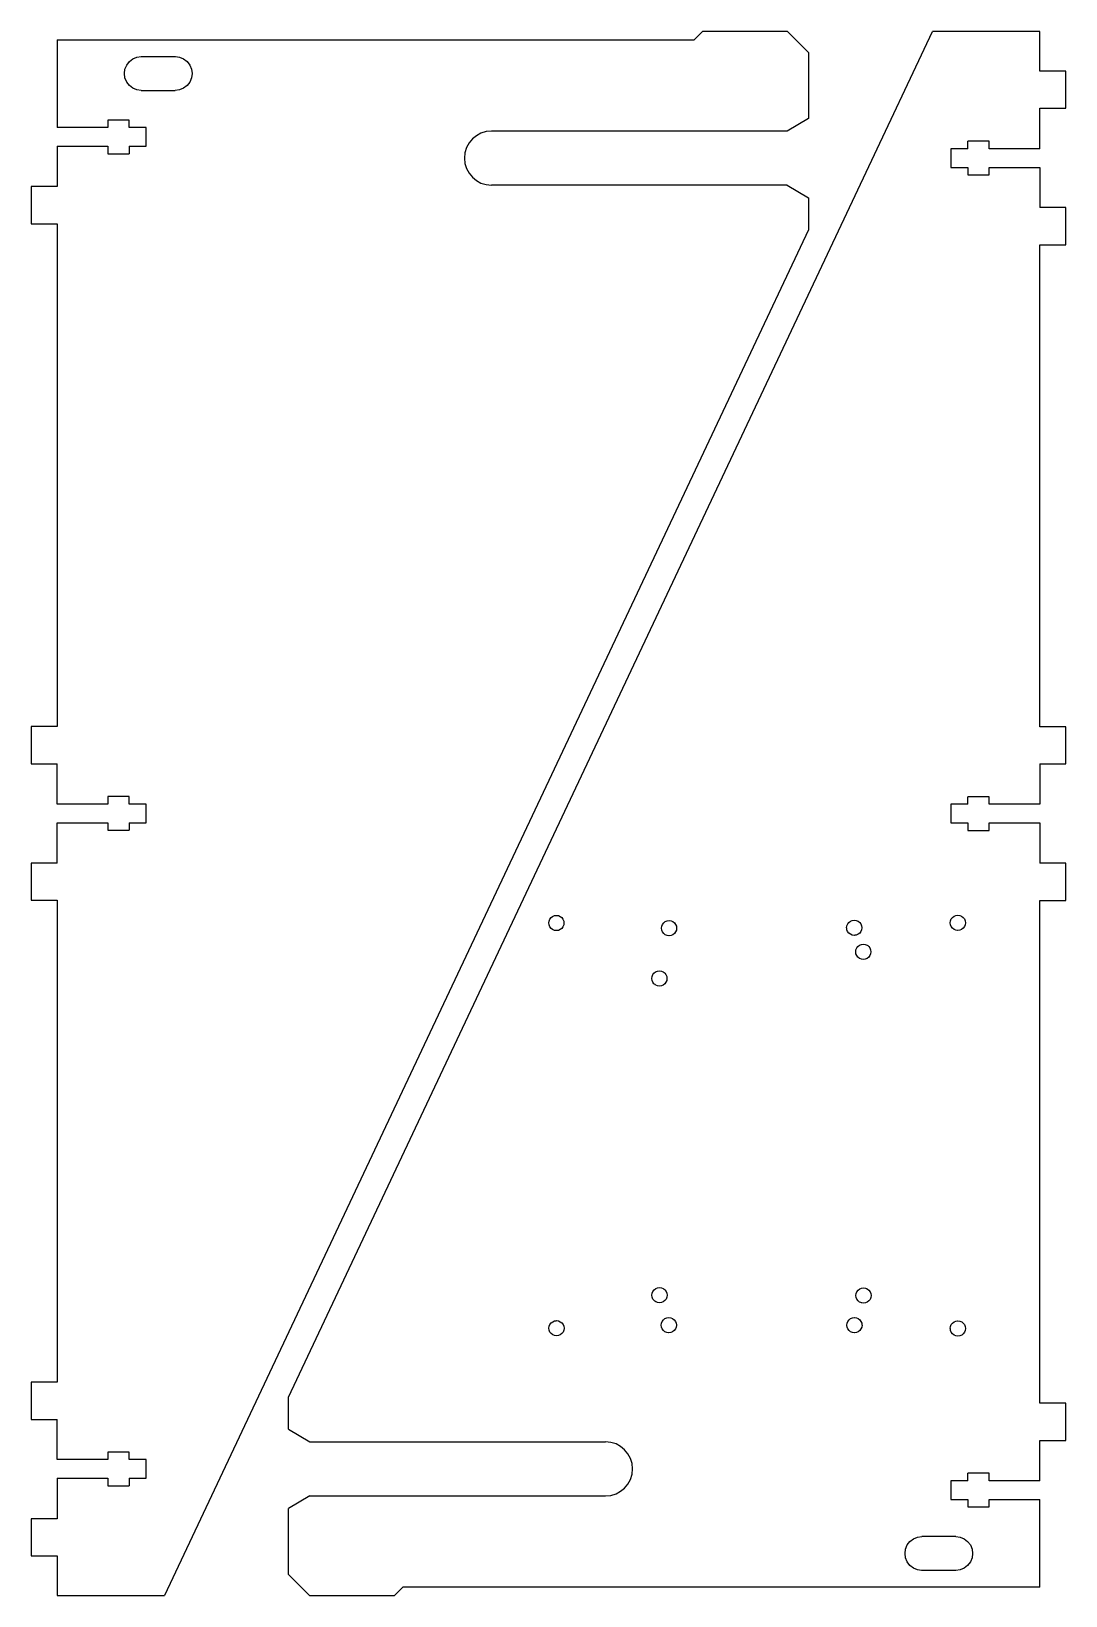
# Model space of a CAD drawing. Header units: inches. Extents: x -310 to 335, y -185 to 185.
# Drawn here: x 90.3 to 335.1, y -185 to 185 of the extents above; entities that cross this region are included whole.
import ezdxf

# ---------------------------------------------------------------- set-up
doc = ezdxf.new("R2010")
doc.units = ezdxf.units.IN
doc.header["$MEASUREMENT"] = 0

msp = doc.modelspace()

# ---------------------------------------------------------------- linework, layer by layer
for p, q in [((96.44, 183.03), (96.44, 162.24)), ((96.44, 183.03), (247.24, 183.03)), ((151.23, -138.03), (303.63, 184.97)), ((247.24, 183.03), (249.24, 185.03)), ((249.24, 185.03), (269.24, 185.03)), ((269.24, 185.03), (274.24, 180.03)), ((329.03, 184.97), (303.63, 184.97)), ((329.03, 175.61), (329.03, 184.97)), ((112.92, 177.03), (113.55, 177.86)), ((113.55, 177.86), (114.38, 178.5)), ((114.38, 178.5), (115.34, 178.9)), ((115.34, 178.9), (116.38, 179.03)), ((116.38, 179.03), (124.44, 179.03)), ((124.44, 179.03), (125.41, 178.9)), ((125.41, 178.9), (126.38, 178.5)), ((126.38, 178.5), (127.2, 177.86)), ((127.2, 177.86), (127.84, 177.03)), ((274.24, 180.03), (274.24, 164.43)), ((112.38, 175.03), (112.52, 176.07)), ((112.52, 174), (112.38, 175.03)), ((112.52, 176.07), (112.92, 177.03)), ((112.92, 173.03), (112.52, 174)), ((127.84, 177.03), (128.24, 176.07)), ((128.24, 174), (127.84, 173.03)), ((128.24, 176.07), (128.38, 175.03)), ((128.38, 175.03), (128.24, 174)), ((335.13, 175.61), (329.03, 175.61)), ((335.13, 166.81), (335.13, 175.61)), ((113.55, 172.2), (112.92, 173.03)), ((114.38, 171.57), (113.55, 172.2)), ((115.34, 171.17), (114.38, 171.57)), ((116.38, 171.03), (115.34, 171.17)), ((116.38, 171.03), (124.38, 171.03)), ((125.41, 171.17), (124.38, 171.03)), ((126.38, 171.57), (125.41, 171.17)), ((127.2, 172.2), (126.38, 171.57)), ((127.84, 173.03), (127.2, 172.2)), ((329.03, 166.81), (335.13, 166.81)), ((329.03, 157.25), (329.03, 166.81)), ((108.44, 164.04), (108.44, 162.24)), ((113.54, 164.04), (108.44, 164.04)), ((113.54, 162.24), (113.54, 164.04)), ((274.24, 164.43), (269.24, 161.43)), ((108.44, 162.24), (96.44, 162.24)), ((117.54, 162.24), (113.54, 162.24)), ((117.54, 157.84), (117.54, 162.24)), ((269.24, 161.43), (199.24, 161.43)), ((96.44, 157.84), (96.44, 148.28)), ((96.44, 157.84), (108.44, 157.84)), ((108.44, 157.84), (108.44, 156.04)), ((108.44, 156.04), (113.54, 156.04)), ((113.54, 157.84), (117.54, 157.84)), ((113.54, 157.84), (113.54, 156.04)), ((307.93, 157.25), (307.93, 152.85)), ((311.93, 157.25), (307.93, 157.25)), ((311.93, 157.25), (311.93, 159.05)), ((317.03, 159.05), (311.93, 159.05)), ((317.03, 157.25), (317.03, 159.05)), ((329.03, 157.25), (317.03, 157.25)), ((307.93, 152.85), (311.93, 152.85)), ((311.93, 152.85), (311.93, 151.05)), ((317.03, 152.85), (329.03, 152.85)), ((317.03, 151.05), (317.03, 152.85)), ((329.03, 152.85), (329.03, 143.31)), ((96.44, 148.28), (90.34, 148.28)), ((90.34, 148.28), (90.34, 139.48)), ((269.24, 148.63), (199.24, 148.63)), ((269.24, 148.63), (274.24, 145.63)), ((311.93, 151.05), (317.03, 151.05)), ((274.24, 145.63), (274.24, 138.03)), ((335.13, 143.31), (329.03, 143.31)), ((335.13, 134.51), (335.13, 143.31)), ((90.34, 139.48), (96.44, 139.48)), ((96.44, 139.48), (96.44, 20.58)), ((274.24, 138.03), (121.84, -184.97)), ((329.03, 20.52), (329.03, 134.51)), ((329.03, 134.51), (335.13, 134.51)), ((96.44, 20.58), (90.34, 20.58)), ((90.34, 20.58), (90.34, 11.78)), ((335.13, 20.52), (329.03, 20.52)), ((335.13, 11.72), (335.13, 20.52)), ((90.34, 11.78), (96.44, 11.78)), ((96.44, 2.23), (96.44, 11.78)), ((329.03, 11.72), (329.03, 2.17)), ((329.03, 11.72), (335.13, 11.72)), ((113.54, 4.03), (108.44, 4.03)), ((108.44, 4.03), (108.44, 2.23)), ((113.54, 2.23), (113.54, 4.03)), ((311.93, 2.17), (311.93, 3.97)), ((317.03, 3.97), (311.93, 3.97)), ((317.03, 2.17), (317.03, 3.97)), ((108.44, 2.23), (96.44, 2.23)), ((117.54, 2.23), (113.54, 2.23)), ((117.54, -2.17), (117.54, 2.23)), ((307.93, 2.17), (307.93, -2.23)), ((311.93, 2.17), (307.93, 2.17)), ((329.03, 2.17), (317.03, 2.17)), ((96.44, -2.17), (108.44, -2.17)), ((96.44, -11.72), (96.44, -2.17)), ((108.44, -2.17), (108.44, -3.97)), ((113.54, -2.17), (117.54, -2.17)), ((113.54, -2.17), (113.54, -3.97)), ((307.93, -2.23), (311.93, -2.23)), ((311.93, -2.23), (311.93, -4.03)), ((317.03, -4.03), (317.03, -2.23)), ((317.03, -2.23), (329.03, -2.23)), ((329.03, -2.23), (329.03, -11.78)), ((108.44, -3.97), (113.54, -3.97)), ((311.93, -4.03), (317.03, -4.03)), ((96.44, -11.72), (90.34, -11.72)), ((90.34, -11.72), (90.34, -20.52)), ((335.13, -11.78), (329.03, -11.78)), ((335.13, -20.58), (335.13, -11.78)), ((90.34, -20.52), (96.44, -20.52)), ((96.44, -20.52), (96.44, -134.51)), ((329.03, -139.48), (329.03, -20.58)), ((329.03, -20.58), (335.13, -20.58)), ((212.8, -25.9), (212.87, -25.43)), ((212.87, -26.36), (212.8, -25.9)), ((212.87, -25.43), (213.05, -25)), ((213.05, -25), (213.33, -24.63)), ((213.33, -24.63), (213.7, -24.34)), ((213.7, -24.34), (214.14, -24.16)), ((214.14, -24.16), (214.6, -24.1)), ((214.6, -24.1), (215.07, -24.16)), ((215.07, -24.16), (215.5, -24.34)), ((215.5, -24.34), (215.88, -24.63)), ((215.88, -24.63), (216.16, -25)), ((216.16, -25), (216.34, -25.43)), ((216.34, -25.43), (216.4, -25.84)), ((216.4, -25.9), (216.34, -26.36)), ((216.4, -25.84), (216.4, -25.9)), ((239.7, -26.22), (239.99, -25.85)), ((239.99, -25.85), (240.36, -25.56)), ((240.36, -25.56), (240.79, -25.38)), ((240.79, -25.38), (241.26, -25.32)), ((241.26, -25.32), (241.73, -25.38)), ((241.73, -25.38), (242.16, -25.56)), ((242.16, -25.56), (242.53, -25.85)), ((242.53, -25.85), (242.82, -26.22)), ((283.54, -26.13), (283.82, -25.75)), ((283.82, -25.75), (284.19, -25.47)), ((284.19, -25.47), (284.63, -25.29)), ((284.63, -25.29), (285.09, -25.23)), ((285.09, -25.23), (285.56, -25.29)), ((285.56, -25.29), (285.99, -25.47)), ((285.99, -25.47), (286.37, -25.75)), ((286.37, -25.75), (286.65, -26.13)), ((307.8, -25.85), (307.86, -25.39)), ((307.86, -26.32), (307.8, -25.85)), ((307.86, -25.39), (308.04, -24.95)), ((308.04, -24.95), (308.32, -24.58)), ((308.32, -24.58), (308.7, -24.29)), ((308.7, -24.29), (309.13, -24.11)), ((309.13, -24.11), (309.6, -24.05)), ((309.6, -24.05), (310.06, -24.11)), ((310.06, -24.11), (310.5, -24.29)), ((310.5, -24.29), (310.87, -24.58)), ((310.87, -24.58), (311.16, -24.95)), ((311.16, -24.95), (311.34, -25.39)), ((311.34, -25.39), (311.4, -25.85)), ((311.4, -25.85), (311.34, -26.32)), ((213.04, -26.8), (212.87, -26.36)), ((213.33, -27.17), (213.04, -26.8)), ((213.7, -27.46), (213.33, -27.17)), ((214.14, -27.64), (213.7, -27.46)), ((214.55, -27.69), (214.14, -27.64)), ((214.6, -27.7), (214.55, -27.69)), ((215.07, -27.64), (214.6, -27.7)), ((215.5, -27.46), (215.07, -27.64)), ((215.88, -27.17), (215.5, -27.46)), ((216.16, -26.8), (215.88, -27.17)), ((216.34, -26.36), (216.16, -26.8)), ((239.46, -27.12), (239.52, -26.65)), ((239.52, -27.58), (239.46, -27.12)), ((239.52, -26.65), (239.7, -26.22)), ((239.7, -28.02), (239.52, -27.58)), ((239.99, -28.39), (239.7, -28.02)), ((240.36, -28.68), (239.99, -28.39)), ((240.79, -28.86), (240.36, -28.68)), ((241.2, -28.91), (240.79, -28.86)), ((241.26, -28.92), (241.2, -28.91)), ((241.73, -28.86), (241.26, -28.92)), ((242.16, -28.68), (241.73, -28.86)), ((242.53, -28.39), (242.16, -28.68)), ((242.82, -28.02), (242.53, -28.39)), ((242.82, -26.22), (243, -26.65)), ((243, -27.58), (242.82, -28.02)), ((243, -26.65), (243.05, -27.06)), ((243.06, -27.12), (243, -27.58)), ((243.05, -27.06), (243.06, -27.12)), ((283.29, -27.03), (283.36, -26.56)), ((283.3, -27.08), (283.29, -27.03)), ((283.36, -27.49), (283.3, -27.08)), ((283.36, -26.56), (283.54, -26.13)), ((283.53, -27.93), (283.36, -27.49)), ((283.82, -28.3), (283.53, -27.93)), ((284.19, -28.58), (283.82, -28.3)), ((284.63, -28.76), (284.19, -28.58)), ((285.04, -28.82), (284.63, -28.76)), ((285.09, -28.83), (285.04, -28.82)), ((285.2, -28.81), (285.09, -28.83)), ((285.56, -28.76), (285.2, -28.81)), ((285.99, -28.58), (285.56, -28.76)), ((286.37, -28.3), (285.99, -28.58)), ((286.65, -27.93), (286.37, -28.3)), ((286.65, -26.13), (286.83, -26.56)), ((286.83, -27.49), (286.65, -27.93)), ((286.83, -26.56), (286.89, -26.97)), ((286.89, -27.03), (286.83, -27.49)), ((286.89, -26.97), (286.89, -27.03)), ((308.04, -26.75), (307.86, -26.32)), ((308.32, -27.13), (308.04, -26.75)), ((308.7, -27.41), (308.32, -27.13)), ((309.13, -27.59), (308.7, -27.41)), ((309.55, -27.65), (309.13, -27.59)), ((309.6, -27.65), (309.55, -27.65)), ((310.06, -27.59), (309.6, -27.65)), ((310.5, -27.41), (310.06, -27.59)), ((310.87, -27.13), (310.5, -27.41)), ((311.16, -26.75), (310.87, -27.13)), ((311.34, -26.32), (311.16, -26.75)), ((285.43, -32.71), (285.5, -32.24)), ((285.5, -33.17), (285.43, -32.71)), ((285.5, -32.24), (285.68, -31.81)), ((285.68, -33.61), (285.5, -33.17)), ((285.68, -31.81), (285.96, -31.44)), ((285.96, -31.44), (286.34, -31.15)), ((286.34, -31.15), (286.77, -30.97)), ((286.77, -30.97), (287.24, -30.91)), ((287.24, -30.91), (287.7, -30.97)), ((287.7, -30.97), (288.14, -31.15)), ((288.14, -31.15), (288.28, -31.26)), ((288.28, -31.26), (288.36, -31.29)), ((288.36, -31.29), (288.51, -31.44)), ((288.51, -31.44), (288.79, -31.81)), ((288.79, -31.81), (288.97, -32.24)), ((288.97, -33.17), (288.79, -33.61)), ((288.97, -32.24), (289.03, -32.71)), ((289.03, -32.71), (288.97, -33.17)), ((285.96, -33.98), (285.68, -33.61)), ((286.18, -34.13), (285.96, -33.98)), ((286.33, -34.27), (286.18, -34.13)), ((286.41, -34.3), (286.33, -34.27)), ((286.77, -34.45), (286.41, -34.3)), ((287.23, -34.51), (286.77, -34.45)), ((287.7, -34.45), (287.23, -34.51)), ((288.13, -34.27), (287.7, -34.45)), ((288.51, -33.98), (288.13, -34.27)), ((288.79, -33.61), (288.51, -33.98)), ((237.17, -39.01), (237.23, -38.54)), ((237.23, -39.47), (237.17, -39.01)), ((237.23, -38.54), (237.41, -38.11)), ((237.41, -39.91), (237.23, -39.47)), ((237.41, -38.11), (237.7, -37.74)), ((237.7, -40.28), (237.41, -39.91)), ((237.7, -37.74), (238.07, -37.45)), ((237.96, -40.47), (237.7, -40.28)), ((238.07, -40.57), (237.96, -40.47)), ((238.07, -37.45), (238.51, -37.27)), ((238.12, -40.59), (238.07, -40.57)), ((238.51, -40.75), (238.12, -40.59)), ((238.51, -37.27), (238.97, -37.21)), ((238.97, -37.21), (239.44, -37.27)), ((239.44, -37.27), (239.87, -37.45)), ((239.87, -40.57), (239.44, -40.75)), ((239.87, -37.45), (240.09, -37.62)), ((240.24, -40.28), (239.87, -40.57)), ((240.09, -37.62), (240.13, -37.63)), ((240.13, -37.63), (240.24, -37.74)), ((240.24, -37.74), (240.53, -38.11)), ((240.53, -39.91), (240.24, -40.28)), ((240.53, -38.11), (240.71, -38.54)), ((240.71, -39.48), (240.53, -39.91)), ((240.71, -38.54), (240.77, -39.01)), ((240.77, -39.01), (240.71, -39.48)), ((238.97, -40.81), (238.51, -40.75)), ((239.44, -40.75), (238.97, -40.81)), ((237.2, -113.95), (237.27, -113.49)), ((237.27, -114.42), (237.2, -113.95)), ((237.27, -113.49), (237.45, -113.05)), ((237.45, -114.85), (237.27, -114.42)), ((237.45, -113.05), (237.73, -112.68)), ((237.73, -112.68), (238.1, -112.39)), ((238.1, -112.39), (238.54, -112.21)), ((238.54, -112.21), (239.01, -112.15)), ((239.01, -112.15), (239.47, -112.21)), ((239.47, -112.21), (239.9, -112.39)), ((239.9, -112.39), (240.02, -112.48)), ((240.02, -112.48), (240.09, -112.51)), ((240.09, -112.51), (240.28, -112.68)), ((240.28, -112.68), (240.56, -113.05)), ((240.56, -113.05), (240.74, -113.49)), ((240.74, -114.42), (240.56, -114.85)), ((240.74, -113.49), (240.8, -113.95)), ((240.8, -113.95), (240.74, -114.42)), ((285.46, -114.02), (285.53, -113.56)), ((285.53, -114.49), (285.46, -114.02)), ((285.53, -113.56), (285.71, -113.12)), ((285.71, -114.92), (285.53, -114.49)), ((285.71, -113.12), (285.99, -112.75)), ((285.99, -112.75), (286.37, -112.47)), ((286.37, -112.47), (286.8, -112.29)), ((286.8, -112.29), (287.27, -112.22)), ((287.27, -112.22), (287.73, -112.29)), ((287.73, -112.29), (287.93, -112.37)), ((287.93, -112.37), (287.99, -112.38)), ((287.99, -112.38), (288.17, -112.47)), ((288.17, -112.47), (288.54, -112.75)), ((288.54, -112.75), (288.82, -113.13)), ((288.82, -113.13), (289, -113.56)), ((289, -114.49), (288.82, -114.93)), ((289, -113.56), (289.06, -114.03)), ((289.06, -114.03), (289, -114.49)), ((237.73, -115.23), (237.45, -114.85)), ((237.92, -115.34), (237.73, -115.23)), ((238.1, -115.51), (237.92, -115.34)), ((238.18, -115.54), (238.1, -115.51)), ((238.54, -115.69), (238.18, -115.54)), ((239, -115.75), (238.54, -115.69)), ((239.47, -115.69), (239, -115.75)), ((239.9, -115.51), (239.47, -115.69)), ((240.28, -115.23), (239.9, -115.51)), ((240.56, -114.85), (240.28, -115.23)), ((285.99, -115.3), (285.71, -114.92)), ((286.36, -115.58), (285.99, -115.3)), ((286.62, -115.67), (286.36, -115.58)), ((286.8, -115.76), (286.62, -115.67)), ((286.85, -115.77), (286.8, -115.76)), ((287.26, -115.82), (286.85, -115.77)), ((287.73, -115.76), (287.26, -115.82)), ((288.16, -115.58), (287.73, -115.76)), ((288.54, -115.3), (288.16, -115.58)), ((288.82, -114.93), (288.54, -115.3)), ((212.83, -121.77), (212.89, -121.3)), ((212.89, -122.23), (212.83, -121.77)), ((212.89, -121.3), (213.07, -120.87)), ((213.07, -120.87), (213.36, -120.49)), ((213.36, -120.49), (213.73, -120.21)), ((213.73, -120.21), (214.16, -120.03)), ((214.16, -120.03), (214.55, -119.98)), ((214.55, -119.98), (214.63, -119.97)), ((214.63, -119.97), (215.09, -120.03)), ((215.09, -120.03), (215.53, -120.21)), ((215.53, -120.21), (215.9, -120.49)), ((215.9, -120.49), (216.19, -120.87)), ((216.19, -120.87), (216.37, -121.3)), ((216.37, -121.3), (216.43, -121.77)), ((216.42, -121.84), (216.37, -122.23)), ((216.43, -121.77), (216.42, -121.84)), ((239.39, -121.04), (239.46, -120.58)), ((239.46, -121.51), (239.39, -121.04)), ((239.46, -120.58), (239.64, -120.14)), ((239.63, -121.94), (239.46, -121.51)), ((239.92, -122.32), (239.63, -121.94)), ((239.64, -120.14), (239.92, -119.77)), ((239.92, -119.77), (240.29, -119.48)), ((240.29, -119.48), (240.73, -119.3)), ((240.73, -119.3), (241.19, -119.24)), ((241.19, -119.24), (241.66, -119.3)), ((241.66, -119.3), (242.09, -119.48)), ((242.09, -119.48), (242.47, -119.77)), ((242.47, -119.77), (242.75, -120.14)), ((242.75, -121.94), (242.47, -122.32)), ((242.75, -120.14), (242.93, -120.58)), ((242.93, -121.51), (242.75, -121.94)), ((242.93, -120.58), (242.99, -120.99)), ((242.99, -121.08), (242.93, -121.51)), ((242.99, -120.99), (242.99, -121.04)), ((242.99, -121.04), (242.99, -121.08)), ((283.33, -121.04), (283.39, -120.58)), ((283.33, -121.08), (283.33, -121.04)), ((283.39, -121.51), (283.33, -121.08)), ((283.39, -120.58), (283.57, -120.14)), ((283.57, -121.94), (283.39, -121.51)), ((283.57, -120.14), (283.85, -119.77)), ((283.85, -122.32), (283.57, -121.94)), ((283.85, -119.77), (284.23, -119.48)), ((284.23, -119.48), (284.66, -119.3)), ((284.66, -119.3), (285.13, -119.24)), ((285.13, -119.24), (285.2, -119.25)), ((285.2, -119.25), (285.59, -119.3)), ((285.59, -119.3), (286.03, -119.48)), ((286.03, -119.48), (286.4, -119.77)), ((286.4, -119.77), (286.68, -120.14)), ((286.68, -121.94), (286.4, -122.32)), ((286.68, -120.14), (286.86, -120.58)), ((286.86, -121.51), (286.68, -121.94)), ((286.86, -120.58), (286.92, -120.99)), ((286.93, -121.04), (286.86, -121.51)), ((286.92, -120.99), (286.93, -121.04)), ((307.82, -121.81), (307.88, -121.34)), ((307.83, -121.84), (307.82, -121.81)), ((307.88, -122.28), (307.83, -121.84)), ((307.88, -121.34), (308.06, -120.91)), ((308.06, -120.91), (308.35, -120.54)), ((308.35, -120.54), (308.72, -120.25)), ((308.72, -120.25), (309.16, -120.07)), ((309.16, -120.07), (309.55, -120.02)), ((309.55, -120.02), (309.62, -120.01)), ((309.62, -120.01), (310.09, -120.07)), ((310.09, -120.07), (310.52, -120.25)), ((310.52, -120.25), (310.89, -120.54)), ((310.89, -120.54), (311.18, -120.91)), ((311.18, -120.91), (311.36, -121.34)), ((311.36, -121.34), (311.42, -121.81)), ((311.42, -121.81), (311.36, -122.28)), ((213.07, -122.67), (212.89, -122.23)), ((213.36, -123.04), (213.07, -122.67)), ((213.73, -123.32), (213.36, -123.04)), ((214.16, -123.5), (213.73, -123.32)), ((214.63, -123.57), (214.16, -123.5)), ((215.09, -123.5), (214.63, -123.57)), ((215.53, -123.33), (215.09, -123.5)), ((215.9, -123.04), (215.53, -123.33)), ((216.19, -122.67), (215.9, -123.04)), ((216.37, -122.23), (216.19, -122.67)), ((240.29, -122.6), (239.92, -122.32)), ((240.73, -122.78), (240.29, -122.6)), ((241.14, -122.84), (240.73, -122.78)), ((241.19, -122.84), (241.14, -122.84)), ((241.66, -122.78), (241.19, -122.84)), ((242.09, -122.6), (241.66, -122.78)), ((242.47, -122.32), (242.09, -122.6)), ((284.23, -122.6), (283.85, -122.32)), ((284.66, -122.78), (284.23, -122.6)), ((285.07, -122.84), (284.66, -122.78)), ((285.13, -122.84), (285.07, -122.84)), ((285.59, -122.78), (285.13, -122.84)), ((286.03, -122.6), (285.59, -122.78)), ((286.4, -122.32), (286.03, -122.6)), ((308.06, -122.71), (307.88, -122.28)), ((308.35, -123.08), (308.06, -122.71)), ((308.72, -123.37), (308.35, -123.08)), ((309.16, -123.55), (308.72, -123.37)), ((309.62, -123.61), (309.16, -123.55)), ((310.09, -123.55), (309.62, -123.61)), ((310.52, -123.37), (310.09, -123.55)), ((310.89, -123.08), (310.52, -123.37)), ((311.18, -122.71), (310.89, -123.08)), ((311.36, -122.28), (311.18, -122.71)), ((96.44, -134.51), (90.34, -134.51)), ((90.34, -134.51), (90.34, -143.31)), ((151.23, -145.63), (151.23, -138.03)), ((335.13, -139.48), (329.03, -139.48)), ((335.13, -148.28), (335.13, -139.48)), ((90.34, -143.31), (96.44, -143.31)), ((96.44, -152.85), (96.44, -143.31)), ((151.23, -145.63), (156.23, -148.63)), ((108.44, -151.05), (108.44, -152.85)), ((113.54, -151.05), (108.44, -151.05)), ((113.54, -152.85), (113.54, -151.05)), ((156.23, -148.63), (226.23, -148.63)), ((329.03, -148.28), (335.13, -148.28)), ((329.03, -157.84), (329.03, -148.28)), ((108.44, -152.85), (96.44, -152.85)), ((117.54, -152.85), (113.54, -152.85)), ((117.54, -157.25), (117.54, -152.85)), ((96.44, -157.25), (108.44, -157.25)), ((96.44, -157.25), (96.44, -166.81)), ((108.44, -157.25), (108.44, -159.05)), ((108.44, -159.05), (113.54, -159.05)), ((113.54, -157.25), (117.54, -157.25)), ((113.54, -157.25), (113.54, -159.05)), ((307.93, -157.84), (307.93, -162.24)), ((311.93, -157.84), (307.93, -157.84)), ((317.03, -156.04), (311.93, -156.04)), ((311.93, -157.84), (311.93, -156.04)), ((317.03, -157.84), (317.03, -156.04)), ((329.03, -157.84), (317.03, -157.84)), ((156.23, -161.43), (151.23, -164.43)), ((156.23, -161.43), (226.23, -161.43)), ((307.93, -162.24), (311.93, -162.24)), ((311.93, -162.24), (311.93, -164.04)), ((317.03, -162.24), (329.03, -162.24)), ((317.03, -164.04), (317.03, -162.24)), ((329.03, -183.03), (329.03, -162.24)), ((151.23, -180.03), (151.23, -164.43)), ((311.93, -164.04), (317.03, -164.04)), ((96.44, -166.81), (90.34, -166.81)), ((90.34, -166.81), (90.34, -175.61)), ((297.23, -174), (297.63, -173.03)), ((297.63, -173.03), (298.27, -172.2)), ((298.27, -172.2), (299.1, -171.57)), ((299.1, -171.57), (300.06, -171.17)), ((300.06, -171.17), (301.1, -171.03)), ((309.09, -171.03), (301.1, -171.03)), ((309.09, -171.03), (310.13, -171.17)), ((310.13, -171.17), (311.09, -171.57)), ((311.09, -171.57), (311.92, -172.2)), ((311.92, -172.2), (312.56, -173.03)), ((312.56, -173.03), (312.96, -174)), ((90.34, -175.61), (96.44, -175.61)), ((96.44, -175.61), (96.44, -184.97)), ((297.1, -175.03), (297.23, -174)), ((297.23, -176.07), (297.1, -175.03)), ((297.63, -177.03), (297.23, -176.07)), ((298.27, -177.86), (297.63, -177.03)), ((312.56, -177.03), (311.92, -177.86)), ((312.96, -176.07), (312.56, -177.03)), ((312.96, -174), (313.09, -175.03)), ((313.09, -175.03), (312.96, -176.07)), ((156.23, -185.03), (151.23, -180.03)), ((299.1, -178.5), (298.27, -177.86)), ((300.06, -178.9), (299.1, -178.5)), ((301.03, -179.03), (300.06, -178.9)), ((309.09, -179.03), (301.03, -179.03)), ((310.13, -178.9), (309.09, -179.03)), ((311.09, -178.5), (310.13, -178.9)), ((311.92, -177.86), (311.09, -178.5)), ((96.44, -184.97), (121.84, -184.97)), ((178.23, -183.03), (176.23, -185.03)), ((329.03, -183.03), (178.23, -183.03)), ((176.23, -185.03), (156.23, -185.03))]:
    msp.add_line(p, q)
for centre, start, end in [((199.24, 155.03), 90, 270), ((226.23, -155.03), 270, 90)]:
    msp.add_arc(centre, 6.4, start, end)

doc.saveas('drawing.dxf')
